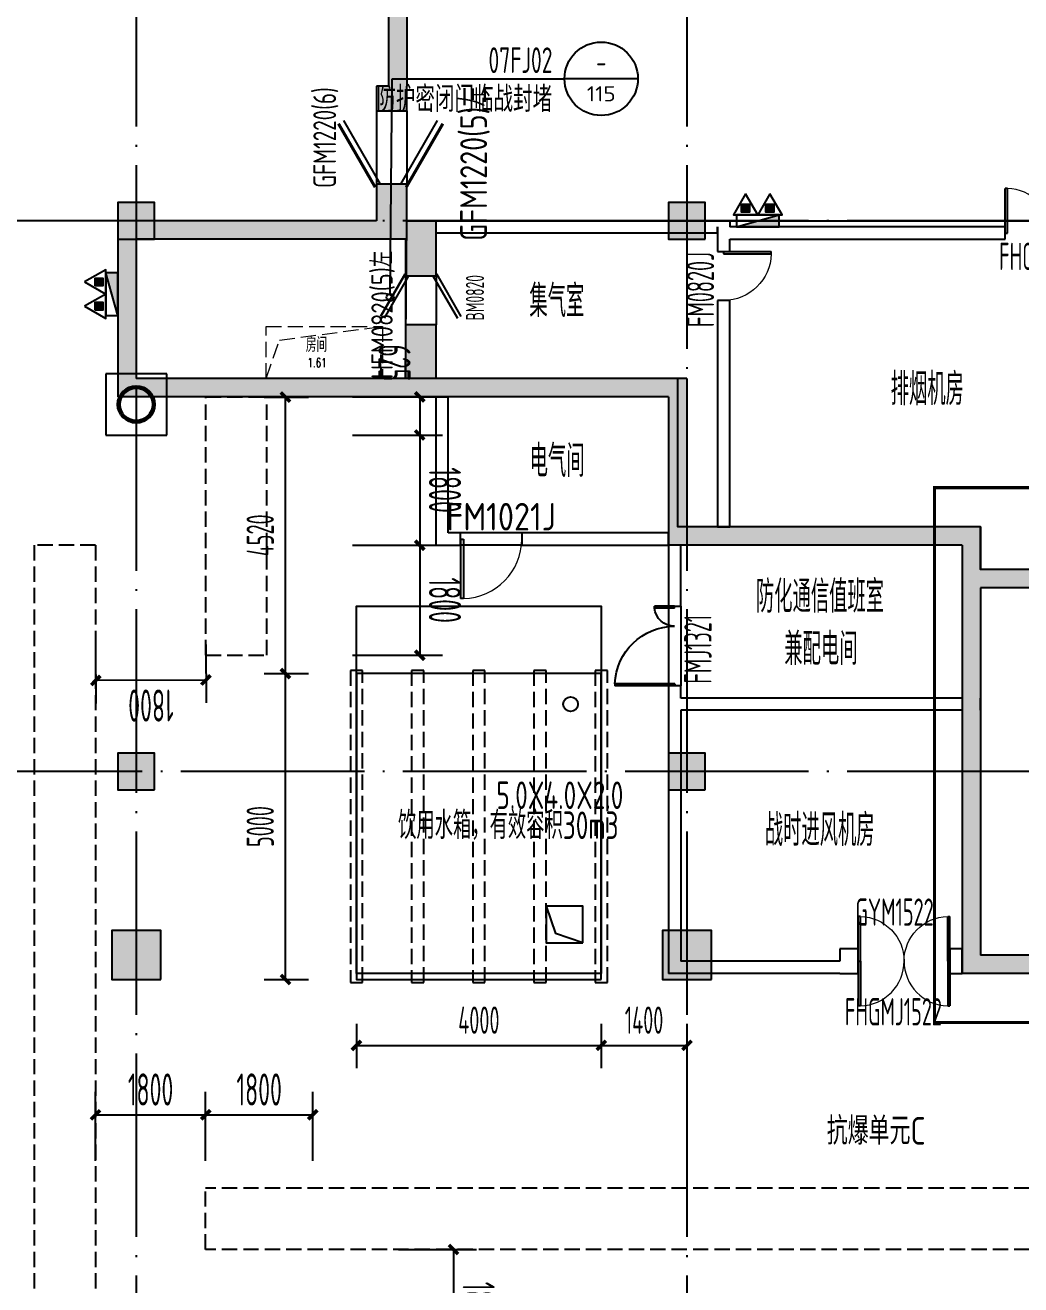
# Model space of a CAD drawing. Extents: x -473190 to 2138458, y -81875 to 2633646.
# Drawn here: x 611872 to 628145, y 84552 to 105141 of the extents above; entities that cross this region are included whole.
import ezdxf
from ezdxf.enums import TextEntityAlignment as Align

# ---------------------------------------------------------------- set-up
doc = ezdxf.new("R2010")
doc.units = 0
doc.header["$LTSCALE"] = 1000
doc.linetypes.add('DASH', pattern=[0.35, 0.25, -0.1])
doc.linetypes.add('DOTE', pattern=[2.42, 2, -0.2, 0.02, -0.2])
for name, color, linetype in [('A-COLUMN', 2, 'Continuous'), ('A-ROOM_NAME', 23, 'Continuous'), ('A-WALL', 2, 'Continuous'), ('DIM_IDEN', 3, 'Continuous'), ('DOOR_FIRE', 4, 'Continuous'), ('DOOR_FIRE_TEXT', 7, 'Continuous'), ('DOTE', 1, 'DOTE'), ('PUB_DIM', 3, 'Continuous'), ('PUB_HATCH', 8, 'Continuous'), ('PUB_TEXT', 7, 'Continuous'), ('RF-KBGQ', 15, 'Continuous'), ('RF-M', 4, 'Continuous'), ('RF-MBH', 11, 'Continuous'), ('RF-QT', 30, 'Continuous'), ('S-柱', 51, 'Continuous'), ('S-柱-填充', 8, 'Continuous'), ('SPACE', 7, 'Continuous'), ('TWT_DASH', 8, 'DASH'), ('TWT_水箱', 7, 'Continuous'), ('W-EQUIP_消火栓', 7, 'Continuous'), ('W-EQUIP_灭火器', 7, 'Continuous'), ('图层1', 7, 'Continuous'), ('索引线', 252, 'Continuous')]:
    doc.layers.add(name, color=color, linetype=linetype)
doc.layers.add('HOLE', color=52, linetype='Continuous', lineweight=15)
doc.layers.add('RF-WZ', color=110, linetype='Continuous', lineweight=0)
doc.styles.add('8B2_02', font='tssdeng.shx', dxfattribs={"width": 0.6, "bigfont": 'TSSDCHN.shx'})
doc.styles.add('_TCH_DIM_T3', font='tssdeng.shx', dxfattribs={"width": 0.564706, "bigfont": '@@@tssdchn.shx'})
doc.styles.add('_TCH_SPACE', font='SIMPLEX', dxfattribs={"height": 5, "bigfont": 'GBCBIG'})
doc.styles.add('_TCH_WINDOW', font='tssdeng.shx', dxfattribs={"width": 0.8, "height": 3.5, "bigfont": 'tssdchn.shx'})
doc.styles.get("Standard").update_dxf_attribs({"font": 'gbenor.shx', "bigfont": 'gbcbig.shx'})
doc.styles.add('TYDG_02', font='TSSDENG', dxfattribs={"width": 0.8, "bigfont": 'TSSDCHN'})
doc.dimstyles.new('_TCH_ARCH&&150', dxfattribs={"dimtxt": 525, "dimasz": 150, "dimexe": 375, "dimexo": 450, "dimgap": 150, "dimtad": 1, "dimdec": 0, "dimzin": 0, "dimdsep": 46, "dimtxsty": '_TCH_DIM_T3', "dimblk": 'ARCHTICK', "dimcen": 0.09, "dimclrt": 7, "dimazin": 2, "dimtfac": 1, "dimtdec": 0, "dimtix": 1, "dimtmove": 2, "dimatfit": 3, "dimfxl": 0, "dimtolj": 1, "dimtzin": 0, "dimarcsym": 0})
doc.dimstyles.new('_TWT_ARCH&&150', dxfattribs={"dimtxt": 446.25, "dimasz": 150, "dimexe": 375, "dimexo": 450, "dimgap": 189.375, "dimtad": 1, "dimdec": 0, "dimzin": 0, "dimdsep": 46, "dimtxsty": '_TCH_DIM_T3', "dimblk": 'ARCHTICK', "dimcen": 0.09, "dimclrt": 7, "dimazin": 2, "dimtfac": 1, "dimtdec": 0, "dimtix": 1, "dimtmove": 2, "dimatfit": 3, "dimfxl": 0, "dimtolj": 1, "dimtzin": 0, "dimarcsym": 0})

# ---------------------------------------------------------------- blocks, each defined once
blk = doc.blocks.new('A$C7EFF042E')
at = {"layer": 'A-COLUMN', "color": 6}
for p, q in [((52250, -47750), (51250, -47750)), ((51250, -47750), (51250, -48750)), ((52250, -48750), (52250, -47750)), ((51250, -48750), (52250, -48750))]:
    blk.add_line(p, q, dxfattribs=at)
at = {"layer": 'S-柱', "color": 6, "lineweight": 35}
blk.add_circle((51750, -48250), 300, dxfattribs=at)
blk.add_circle((51750, -48250), 300, dxfattribs=at)
at = {"layer": 'S-柱-填充', "color": 6, "lineweight": 35}
blk.add_lwpolyline([(51480, -48250, -1), (52020, -48250, -1)], format="xyb", close=True, dxfattribs=at)
blk = doc.blocks.new('A$C4F5A101F')
at = {"layer": 'DOTE', "color": 16, "linetype": 'DOTE', "ltscale": 1.5}
for p, q in [((-115989.7, 16373.7), (-115989.7, -213765.2)), ((-106989.7, 16373.7), (-106989.7, -213765.2)), ((-39660.8, -53507.4), (-180399, -53507.4)), ((-39660.8, -62507.4), (-168489.7, -62507.4))]:
    blk.add_line(p, q, dxfattribs=at)
blk = doc.blocks.new('A$C031B73C8')
at = {"layer": 'HOLE', "linetype": 'DASH'}
blk.add_lwpolyline([(162675, -60275), (160775, -60275), (160775, -59425), (162675, -59425)], close=True, dxfattribs=at)
blk.add_lwpolyline([(160775, -60275), (160991.9, -59648.4), (162675, -59425)], dxfattribs=at)
at = {"layer": 'SPACE', "style": '_TCH_SPACE'}
blk.add_text('房间', height=241.13, dxfattribs=at).set_placement((161422.4, -59843.5))
at = {"layer": 'SPACE', "style": '_TCH_SPACE', "width": 0.705882}
blk.add_text('1.61', height=148.75, dxfattribs=at).set_placement((161447.8, -60092.9))
blk = doc.blocks.new('$TwtSys$00000434')
for p, q in [((-0.5, 0.5), (-0.5, -0.5)), ((-0.5, -0.5), (0.5, 0.5)), ((0.5, 0.5), (-0.5, 0.5)), ((0.5, -0.5), (0.5, 0.5)), ((-0.5, -0.5), (0.5, -0.5))]:
    blk.add_line(p, q)
blk.add_solid([(0.5, -0.5), (0.5, 0.5), (-0.5, -0.5)])
blk = doc.blocks.new('$TwtSys$00000546')
h = blk.add_hatch()
h.set_pattern_fill('ANSI31', color=256, scale=200, style=0)
h.set_pattern_definition([(45, (-38543.802, -6670.83), (-17.67767, 17.67767), [])])
h.paths.add_polyline_path([(-65, 174), (65, 174), (65, 44), (-65, 44)])
for points in [[(0, 344), (-198, 0), (198, 0)], [(-65, 174), (65, 174), (65, 44), (-65, 44)]]:
    blk.add_lwpolyline(points, close=True)
blk = doc.blocks.new('$DorLib2D$00000192')
at = {"color": 0}
blk.add_line((-0.5, 0.125), (0.366, 0.625), dxfattribs=at)
at = {"color": 0, "const_width": 0.0417}
blk.add_lwpolyline([(-0.542, 0.197), (0.324, 0.697)], dxfattribs=at)
blk = doc.blocks.new('$DorLib2D$00000001')
for p, q in [((0.45, 0.975), (0.5, 0.975)), ((0.45, 0), (0.45, 0.975)), ((0.5, 0), (0.5, 0.975)), ((0.5, 0), (0.45, 0))]:
    blk.add_line(p, q)
at = {"lineweight": 13}
blk.add_arc((0.475, 0), 0.975, 91.4693, 180, dxfattribs=at)
blk = doc.blocks.new('$DorLib2D$00000002')
for p, q in [((-0.5, 0), (-0.5, 0.4875)), ((-0.475, 0.4875), (-0.5, 0.4875)), ((-0.475, 0), (-0.475, 0.4875)), ((0.475, 0), (0.475, 0.4875)), ((0.475, 0.4875), (0.5, 0.4875)), ((0.5, 0), (0.5, 0.4875)), ((-0.5, 0), (-0.475, 0)), ((0.5, 0), (0.475, 0))]:
    blk.add_line(p, q)
at = {"lineweight": 13}
for centre, start, end in [((-0.4875, 0), 0, 88.53072), ((0.4875, 0), 91.46928, 180)]:
    blk.add_arc(centre, 0.4875, start, end, dxfattribs=at)
blk = doc.blocks.new('$DorLib2D$00000225')
at = {"color": 0}
for p, q in [((0.475, -0.001), (0.475, 0.752)), ((0.475, 0.752), (0.5, 0.752)), ((0.5, -0.001), (0.5, 0.752)), ((-0.5, 0), (-0.5, 0.252)), ((-0.475, 0.252), (-0.5, 0.252)), ((-0.475, 0), (-0.475, 0.252)), ((-0.475, 0), (-0.5, 0)), ((0.475, -0.001), (0.5, -0.001))]:
    blk.add_line(p, q, dxfattribs=at)
for centre, radius, start, end in [((0.505, -0.002), 0.755, 92.2493, 179.7238), ((-0.501, 0.003), 0.251, 359.7899, 84.0974)]:
    blk.add_arc(centre, radius, start, end, dxfattribs=at)
blk = doc.blocks.new('$DorLib2D$00000202')
at = {"color": 0}
for p, q in [((-0.5, 0.25), (0.366, 0.75)), ((-0.5, -0.25), (0.366, -0.75)), ((-0.54, -0.319), (0.326, -0.819))]:
    blk.add_line(p, q, dxfattribs=at)
at = {"color": 0, "const_width": 0.05}
blk.add_lwpolyline([(-0.54, 0.319), (0.326, 0.819)], dxfattribs=at)
blk = doc.blocks.new('rfk')
at = {"layer": 'PUB_HATCH'}
for points in [[(502673.2, -705885.2), (502373.2, -705885.2), (502373.2, -711560.2), (502673.2, -711560.2)], [(502173.2, -711560.2), (502173.2, -711960.2), (502673.2, -711960.2), (502673.2, -711560.2)], [(502673.2, -713760.2), (502673.2, -713160.2), (502173.2, -713160.2), (502173.2, -713760.2), (502456.5, -713860.2)], [(498248.2, -714060.2), (497948.2, -713760.2), (497948.2, -716635.2), (498248.2, -716335.2)], [(502456.5, -713860.2), (502173.2, -713760.2), (497948.2, -713760.2), (498248.2, -714060.2), (502523.2, -714060.2)], [(502648.2, -714060.2), (503148.2, -713760.2), (502673.2, -713760.2), (502456.5, -713860.2), (502523.2, -714060.2)], [(502648.2, -714060.2), (502648.2, -714660.2), (503148.2, -714660.2), (503148.2, -713760.2)], [(503148.2, -716335.2), (503148.2, -715460.2), (502648.2, -715460.2), (502648.2, -716335.2), (502814.8, -716435.2)], [(502814.8, -716435.2), (502648.2, -716335.2), (498248.2, -716335.2), (497948.2, -716635.2), (502648.2, -716635.2)], [(506948.2, -716635.2), (507248.2, -716335.2), (503148.2, -716335.2), (502814.8, -716435.2), (502648.2, -716635.2)], [(507248.2, -716335.2), (506948.2, -716635.2), (506948.2, -719060.2), (507248.2, -718760.2)], [(511748.2, -719060.2), (512048.2, -718760.2), (507248.2, -718760.2), (506948.2, -719060.2)], [(512048.2, -718760.2), (511748.2, -719060.2), (511748.2, -719617.7), (511948.2, -719612.7), (512048.2, -719460.2)], [(514898.2, -719660.2), (514898.2, -719460.2), (512048.2, -719460.2), (511948.2, -719612.7), (512048.2, -719760.2), (514748.2, -719760.2)], [(511948.2, -719612.7), (511748.2, -719617.7), (511748.2, -721660.2), (512048.2, -721660.2), (512048.2, -719760.2)], [(512048.2, -721660.2), (511748.2, -721660.2), (511748.2, -726060.2), (512048.2, -725760.2)], [(517198.2, -725860.2), (517048.2, -725760.2), (512048.2, -725760.2), (511748.2, -726060.2), (517198.2, -726060.2)]]:
    blk.add_hatch(color=256, dxfattribs=at).paths.add_polyline_path(points)
for points in [[(502673.2, -713760.2), (514748.2, -713760.2), (514748.2, -719460.2), (512048.2, -719460.2), (512048.2, -718760.2), (507098.6, -718760.2), (507098.2, -716335.2), (502648.2, -716335.2), (502673.2, -713760.2)], [(501848.2, -726060.2), (501848.2, -720060.2), (505848.2, -720060.2), (505848.2, -726060.2), (501848.2, -726060.2)]]:
    blk.add_lwpolyline(points)
at = {"layer": 'A-WALL'}
for p, q in [((507948.2, -713760.2), (503148.2, -713760.2)), ((507948.2, -713760.2), (507948.2, -713860.2)), ((507748.2, -713960.2), (503148.2, -713960.2)), ((507748.2, -713860.2), (507748.2, -714260.2)), ((507748.2, -713960.2), (507748.2, -713860.2)), ((512448.2, -713860.2), (507948.2, -713860.2)), ((512448.2, -714060.2), (512448.2, -713860.2)), ((507948.2, -714260.2), (507948.2, -714060.2)), ((507948.2, -714060.2), (512448.2, -714060.2)), ((507748.2, -714260.2), (507948.2, -714260.2)), ((507948.2, -715060.2), (507748.2, -715060.2)), ((507748.2, -715060.2), (507748.2, -718760.2)), ((507948.2, -718760.2), (507948.2, -715060.2)), ((507748.2, -718760.2), (507948.2, -718760.2)), ((506948.2, -719060.2), (506948.2, -720060.2)), ((507148.2, -719060.2), (506948.2, -719060.2)), ((507148.2, -720060.2), (507148.2, -719060.2)), ((506948.2, -720060.2), (507148.2, -720060.2)), ((507148.2, -721360.2), (506948.2, -721360.2)), ((506948.2, -721360.2), (506948.2, -721660.2)), ((507148.2, -721560.2), (507148.2, -721360.2)), ((506948.2, -721660.2), (506948.2, -726060.2)), ((511748.2, -721560.2), (507148.2, -721560.2)), ((512048.2, -721560.2), (512048.2, -721560.2)), ((512048.2, -721760.2), (512048.2, -721560.2)), ((507148.2, -721760.2), (507148.2, -725860.2)), ((511748.2, -721760.2), (507148.2, -721760.2)), ((512048.2, -721760.2), (512048.2, -721760.2)), ((510048.2, -725660.2), (509748.2, -725660.2)), ((509748.2, -725660.2), (509748.2, -725860.2)), ((510048.2, -726060.2), (510048.2, -725660.2)), ((511748.2, -725660.2), (511548.2, -725660.2)), ((511548.2, -725660.2), (511548.2, -726060.2)), ((511748.2, -726060.2), (511748.2, -725660.2)), ((509748.2, -725860.2), (507148.2, -725860.2)), ((509748.2, -726060.2), (506948.2, -726060.2)), ((509748.2, -726060.2), (510048.2, -726060.2)), ((511548.2, -726060.2), (511748.2, -726060.2))]:
    blk.add_line(p, q, dxfattribs=at)
at = {"layer": 'DOOR_FIRE'}
for p, q in [((506948.2, -720060.2), (506948.2, -721360.2)), ((507148.2, -720060.2), (507148.2, -721360.2))]:
    blk.add_line(p, q, dxfattribs=at)
at = {"layer": 'RF-M'}
for p, q in [((502173.2, -711960.2), (502173.2, -713160.2)), ((502673.2, -711960.2), (502673.2, -713160.2)), ((502648.2, -714660.2), (502648.2, -715460.2)), ((503148.2, -714660.2), (503148.2, -715460.2))]:
    blk.add_line(p, q, dxfattribs=at)
at = {"layer": 'RF-QT'}
for p, q in [((502373.2, -705885.2), (502373.2, -711560.2)), ((502673.2, -705885.2), (502673.2, -711560.2)), ((502373.2, -711560.2), (502173.2, -711560.2)), ((502173.2, -711560.2), (502173.2, -711960.2)), ((502673.2, -711960.2), (502673.2, -711560.2)), ((502173.2, -711960.2), (502673.2, -711960.2)), ((502673.2, -713160.2), (502173.2, -713160.2)), ((502173.2, -713160.2), (502173.2, -713760.2)), ((502673.2, -713760.2), (502673.2, -713160.2)), ((497948.2, -713760.2), (497948.2, -716635.2)), ((502173.2, -713760.2), (497948.2, -713760.2)), ((503148.2, -713760.2), (502673.2, -713760.2)), ((503148.2, -714660.2), (503148.2, -713760.2)), ((498248.2, -714060.2), (498248.2, -716335.2)), ((502523.2, -714060.2), (498248.2, -714060.2)), ((502648.2, -714060.2), (502523.2, -714060.2)), ((502648.2, -714060.2), (502648.2, -714660.2)), ((502648.2, -714660.2), (503148.2, -714660.2)), ((503148.2, -715460.2), (502648.2, -715460.2)), ((502648.2, -715460.2), (502648.2, -716335.2)), ((503148.2, -716335.2), (503148.2, -715460.2)), ((502648.2, -716335.2), (498248.2, -716335.2)), ((507248.2, -716335.2), (503148.2, -716335.2)), ((507248.2, -716335.2), (507248.2, -718760.2)), ((502648.2, -716635.2), (497948.2, -716635.2)), ((506948.2, -716635.2), (502648.2, -716635.2)), ((506948.2, -716635.2), (506948.2, -719060.2)), ((512048.2, -718760.2), (507248.2, -718760.2)), ((512048.2, -718760.2), (512048.2, -719460.2)), ((511748.2, -719060.2), (506948.2, -719060.2)), ((511748.2, -719060.2), (511748.2, -719617.7)), ((514898.2, -719460.2), (512048.2, -719460.2)), ((511748.2, -719617.7), (511748.2, -721660.2)), ((512048.2, -719760.2), (512048.2, -721660.2)), ((514748.2, -719760.2), (512048.2, -719760.2)), ((511748.2, -721660.2), (511748.2, -726060.2)), ((512048.2, -721660.2), (512048.2, -725760.2)), ((517048.2, -725760.2), (512048.2, -725760.2)), ((517198.2, -726060.2), (511748.2, -726060.2))]:
    blk.add_line(p, q, dxfattribs=at)
at = {"layer": 'DOOR_FIRE'}
ref = blk.add_blockref('$DorLib2D$00000002', (513198.2, -713960.2), dxfattribs=dict(at, xscale=-1500, yscale=-1500, zscale=200, rotation=180))
ref.add_attrib('A', 'FHGMJ1522', (512350.1, -714563.3), dxfattribs={"layer": 'DOOR_FIRE_TEXT', "height": 446.25, "style": '_TCH_WINDOW', "width": 0.564706})
ref = blk.add_blockref('$DorLib2D$00000001', (507848.2, -714660.2), dxfattribs=dict(at, xscale=-800, yscale=800, zscale=200, rotation=270))
ref.add_attrib('A', 'FM0820J', (507693.3, -715496.2), dxfattribs={"layer": 'DOOR_FIRE_TEXT', "height": 446.25, "rotation": 90, "style": '_TCH_WINDOW', "width": 0.564706})
ref = blk.add_blockref('$DorLib2D$00000225', (507048.2, -720710.2), dxfattribs=dict(at, xscale=1300, yscale=-1300, zscale=200, rotation=269.9999999999641))
ref.add_attrib('A', 'FMJ1321', (507651.2, -721325.7), dxfattribs={"layer": 'DOOR_FIRE_TEXT', "height": 446.25, "rotation": 90, "style": '_TCH_WINDOW', "width": 0.564706})
ref = blk.add_blockref('$DorLib2D$00000002', (510798.2, -725860.2), dxfattribs=dict(at, xscale=1500, yscale=-1500, zscale=100, rotation=180))
ref.add_attrib('A', 'GYM1522', (510003.1, -725281.6), dxfattribs={"layer": 'DOOR_FIRE_TEXT', "height": 446.25, "style": '_TCH_WINDOW', "width": 0.564706})
ref = blk.add_blockref('$DorLib2D$00000002', (510798.2, -725860.2), dxfattribs=dict(at, xscale=1500, yscale=1500, zscale=400, rotation=180))
ref.add_attrib('A', 'FHGMJ1522', (509828.6, -726911.1), dxfattribs={"layer": 'DOOR_FIRE_TEXT', "height": 446.25, "style": '_TCH_WINDOW', "width": 0.564706})
at = {"layer": 'RF-M'}
ref = blk.add_blockref('$DorLib2D$00000192', (502423.2, -712560.2), dxfattribs=dict(at, xscale=-1200, yscale=1200, zscale=500, rotation=270.0000000000242))
ref.add_attrib('A', 'GFM1220(5)左', (503980.9, -714087.8), dxfattribs={"layer": 'RF-MBH', "height": 437.5, "rotation": 90, "style": '_TCH_WINDOW', "width": 0.8})
at = {"layer": 'RF-M', "xscale": 1200, "yscale": 1200, "zscale": -1200, "rotation": 90}
blk.add_blockref('$DorLib2D$00000192', (502389.9, -712560.2), dxfattribs=at)
at = {"layer": 'RF-M'}
ref = blk.add_blockref('$DorLib2D$00000202', (502898.2, -715060.2), dxfattribs=dict(at, xscale=800, yscale=-800, zscale=500, rotation=270))
ref.add_attrib('A', 'HFM0820(5)左', (502440.4, -716344), dxfattribs={"layer": 'RF-MBH', "height": 350, "rotation": 90, "style": '_TCH_WINDOW', "width": 0.8})
at = {"layer": 'RF-M', "color": 11, "style": '_TCH_WINDOW', "width": 0.564706}
blk.add_text('BM0820', height=297.5, rotation=90, dxfattribs=at).set_placement((503932.8, -715388))
at = {"layer": 'RF-MBH', "style": '_TCH_WINDOW', "width": 0.705882}
blk.add_text('GFM1220(6)', height=371.88, rotation=90, dxfattribs=at).set_placement((501513.9, -713220.2))
at = {"layer": 'RF-WZ', "style": '8B2_02', "width": 0.6}
for s, p in [('集气室', (504673.4, -715332.9)), ('防化通信值班室', (508376.5, -720164.1)), ('兼配电间', (508840.3, -721019.1)), ('战时进风机房', (508521.2, -723979.7))]:
    blk.add_text(s, height=525, dxfattribs=at).set_placement(p)
blk = doc.blocks.new('_ArchTick')
at = {"color": 0, "linetype": 'ByBlock', "const_width": 0.4}
blk.add_lwpolyline([(-0.5, -0.5), (0.5, 0.5)], dxfattribs=at)
blk = doc.blocks.new('*D5693')
at = {"layer": 'Defpoints', "color": 0, "transparency": 16777216}
for p in [(-248658, -174874), (-247456, -174874), (-247456, -176624)]:
    blk.add_point(p, dxfattribs=at)
at = {"layer": 'PUB_DIM', "color": 0, "lineweight": -2, "transparency": 16777216}
for p, q in [((-247906, -174874), (-249033, -174874)), ((-248658, -176624), (-248658, -174874)), ((-247906, -176624), (-249033, -176624))]:
    blk.add_line(p, q, dxfattribs=at)
at = {"layer": 'PUB_DIM', "color": 0, "lineweight": -2, "transparency": 16777216, "xscale": 150, "yscale": 150, "zscale": 150}
for p, rotation in [((-248658, -174874), 90), ((-248658, -176624), 270)]:
    blk.add_blockref('_ArchTick', p, dxfattribs=dict(at, rotation=rotation))
at = {"layer": 'PUB_DIM', "color": 7, "transparency": 16777216, "insert": (-249071, -175749), "char_height": 525, "attachment_point": 5, "rotation": 90, "style": '_TCH_DIM_T3'}
blk.add_mtext('\\A1;1800', dxfattribs=at)
blk = doc.blocks.new('*D5694')
at = {"layer": 'Defpoints', "color": 0, "transparency": 16777216}
for p in [(-248658, -176624), (-247456, -176624), (-247456, -178424)]:
    blk.add_point(p, dxfattribs=at)
at = {"layer": 'PUB_DIM', "color": 0, "lineweight": -2, "transparency": 16777216}
for p, q in [((-247906, -176624), (-249033, -176624)), ((-248658, -178424), (-248658, -176624)), ((-247906, -178424), (-249033, -178424))]:
    blk.add_line(p, q, dxfattribs=at)
at = {"layer": 'PUB_DIM', "color": 0, "lineweight": -2, "transparency": 16777216, "xscale": 150, "yscale": 150, "zscale": 150}
for p, rotation in [((-248658, -176624), 90), ((-248658, -178424), 270)]:
    blk.add_blockref('_ArchTick', p, dxfattribs=dict(at, rotation=rotation))
at = {"layer": 'PUB_DIM', "color": 7, "transparency": 16777216, "insert": (-249071, -177524), "char_height": 525, "attachment_point": 5, "rotation": 90, "style": '_TCH_DIM_T3'}
blk.add_mtext('\\A1;1800', dxfattribs=at)
blk = doc.blocks.new('*D5695')
at = {"layer": 'Defpoints', "color": 0, "transparency": 16777216}
for p in [(-244656, -172572), (-246456, -173924), (-244656, -173924)]:
    blk.add_point(p, dxfattribs=at)
at = {"layer": 'PUB_DIM', "color": 0, "lineweight": -2, "transparency": 16777216}
for p, q in [((-246456, -173474), (-246456, -172197)), ((-244656, -173474), (-244656, -172197)), ((-246456, -172572), (-244656, -172572))]:
    blk.add_line(p, q, dxfattribs=at)
at = {"layer": 'PUB_DIM', "color": 0, "lineweight": -2, "transparency": 16777216, "xscale": 150, "yscale": 150, "zscale": 150, "rotation": 180}
blk.add_blockref('_ArchTick', (-246456, -172572), dxfattribs=at)
at = {"layer": 'PUB_DIM', "color": 0, "lineweight": -2, "transparency": 16777216, "xscale": 150, "yscale": 150, "zscale": 150}
blk.add_blockref('_ArchTick', (-244656, -172572), dxfattribs=at)
at = {"layer": 'PUB_DIM', "color": 7, "transparency": 16777216, "insert": (-245556, -172160), "char_height": 525, "attachment_point": 5, "style": '_TCH_DIM_T3'}
blk.add_mtext('\\A1;1800', dxfattribs=at)
blk = doc.blocks.new('*D5705')
at = {"layer": 'Defpoints', "color": 0, "transparency": 16777216}
for p in [(-259769, -173125), (-260394, -174672), (-259769, -174672)]:
    blk.add_point(p, dxfattribs=at)
at = {"layer": 'PUB_DIM', "color": 0, "lineweight": -2, "transparency": 16777216}
for p, q in [((-260394, -174222), (-260394, -172750)), ((-259769, -174222), (-259769, -172750)), ((-260394, -173125), (-259769, -173125))]:
    blk.add_line(p, q, dxfattribs=at)
at = {"layer": 'PUB_DIM', "color": 0, "lineweight": -2, "transparency": 16777216, "xscale": 150, "yscale": 150, "zscale": 150, "rotation": 180}
blk.add_blockref('_ArchTick', (-260394, -173125), dxfattribs=at)
at = {"layer": 'PUB_DIM', "color": 0, "lineweight": -2, "transparency": 16777216, "xscale": 150, "yscale": 150, "zscale": 150}
blk.add_blockref('_ArchTick', (-259769, -173125), dxfattribs=at)
at = {"layer": 'PUB_DIM', "color": 7, "transparency": 16777216, "insert": (-260949, -173538), "char_height": 525, "attachment_point": 5, "style": '_TCH_DIM_T3'}
blk.add_mtext('\\A1;625', dxfattribs=at)
blk = doc.blocks.new('*D5706')
at = {"layer": 'Defpoints', "color": 0, "transparency": 16777216}
for p in [(-257969, -173125), (-259769, -174672), (-257969, -174672)]:
    blk.add_point(p, dxfattribs=at)
at = {"layer": 'PUB_DIM', "color": 0, "lineweight": -2, "transparency": 16777216}
for p, q in [((-259769, -174222), (-259769, -172750)), ((-257969, -174222), (-257969, -172750)), ((-259769, -173125), (-257969, -173125))]:
    blk.add_line(p, q, dxfattribs=at)
at = {"layer": 'PUB_DIM', "color": 0, "lineweight": -2, "transparency": 16777216, "xscale": 150, "yscale": 150, "zscale": 150, "rotation": 180}
blk.add_blockref('_ArchTick', (-259769, -173125), dxfattribs=at)
at = {"layer": 'PUB_DIM', "color": 0, "lineweight": -2, "transparency": 16777216, "xscale": 150, "yscale": 150, "zscale": 150}
blk.add_blockref('_ArchTick', (-257969, -173125), dxfattribs=at)
at = {"layer": 'PUB_DIM', "color": 7, "transparency": 16777216, "insert": (-258869, -172713), "char_height": 525, "attachment_point": 5, "style": '_TCH_DIM_T3'}
blk.add_mtext('\\A1;1800', dxfattribs=at)
blk = doc.blocks.new('*D5707')
at = {"layer": 'Defpoints', "color": 0, "transparency": 16777216}
for p in [(-256169, -173125), (-257969, -174672), (-256169, -174672)]:
    blk.add_point(p, dxfattribs=at)
at = {"layer": 'PUB_DIM', "color": 0, "lineweight": -2, "transparency": 16777216}
for p, q in [((-257969, -174222), (-257969, -172750)), ((-256169, -174222), (-256169, -172750)), ((-257969, -173125), (-256169, -173125))]:
    blk.add_line(p, q, dxfattribs=at)
at = {"layer": 'PUB_DIM', "color": 0, "lineweight": -2, "transparency": 16777216, "xscale": 150, "yscale": 150, "zscale": 150, "rotation": 180}
blk.add_blockref('_ArchTick', (-257969, -173125), dxfattribs=at)
at = {"layer": 'PUB_DIM', "color": 0, "lineweight": -2, "transparency": 16777216, "xscale": 150, "yscale": 150, "zscale": 150}
blk.add_blockref('_ArchTick', (-256169, -173125), dxfattribs=at)
at = {"layer": 'PUB_DIM', "color": 7, "transparency": 16777216, "insert": (-257069, -172713), "char_height": 525, "attachment_point": 5, "style": '_TCH_DIM_T3'}
blk.add_mtext('\\A1;1800', dxfattribs=at)
blk = doc.blocks.new('*D5708')
at = {"layer": 'Defpoints', "color": 0, "transparency": 16777216}
for p in [(-256795, -176624), (-256788, -178424), (-255757, -178420)]:
    blk.add_point(p, dxfattribs=at)
at = {"layer": 'PUB_DIM', "color": 0, "lineweight": -2, "transparency": 16777216}
for p, q in [((-256345, -176622), (-255389, -176618)), ((-255764, -176620), (-255757, -178420)), ((-256338, -178422), (-255382, -178418))]:
    blk.add_line(p, q, dxfattribs=at)
at = {"layer": 'PUB_DIM', "color": 0, "lineweight": -2, "transparency": 16777216, "xscale": 150, "yscale": 150, "zscale": 150}
for p, rotation in [((-255764, -176620), 90.23366420311528), ((-255757, -178420), 270.2336642031153)]:
    blk.add_blockref('_ArchTick', p, dxfattribs=dict(at, rotation=rotation))
at = {"layer": 'PUB_DIM', "color": 7, "transparency": 16777216, "insert": (-255348, -177518), "char_height": 525, "attachment_point": 5, "rotation": 270.2337, "style": '_TCH_DIM_T3'}
blk.add_mtext('\\A1;1800', dxfattribs=at)
blk = doc.blocks.new('*D5973')
at = {"layer": 'Defpoints', "color": 0, "transparency": 16777216}
for p in [(-35862, -65100), (-35062, -65100), (-35862, -70100)]:
    blk.add_point(p, dxfattribs=at)
at = {"layer": 'TWT_水箱', "color": 0, "lineweight": -2, "transparency": 16777216}
for p, q in [((-35412, -65100), (-34687, -65100)), ((-35062, -70100), (-35062, -65100)), ((-35412, -70100), (-34687, -70100))]:
    blk.add_line(p, q, dxfattribs=at)
at = {"layer": 'TWT_水箱', "color": 0, "lineweight": -2, "transparency": 16777216, "xscale": 150, "yscale": 150, "zscale": 150}
for p, rotation in [((-35062, -65100), 90), ((-35062, -70100), 270)]:
    blk.add_blockref('_ArchTick', p, dxfattribs=dict(at, rotation=rotation))
at = {"layer": 'TWT_水箱', "color": 7, "transparency": 16777216, "insert": (-35474, -67600), "char_height": 446.2, "attachment_point": 5, "rotation": 90, "style": '_TCH_DIM_T3'}
blk.add_mtext('\\A1;5000', dxfattribs=at)
blk = doc.blocks.new('*D5974')
at = {"layer": 'Defpoints', "color": 0, "transparency": 16777216}
for p in [(-35862, -60580), (-35062, -60580), (-35862, -65100)]:
    blk.add_point(p, dxfattribs=at)
at = {"layer": 'TWT_水箱', "color": 0, "lineweight": -2, "transparency": 16777216}
for p, q in [((-35412, -60580), (-34687, -60580)), ((-35062, -65100), (-35062, -60580)), ((-35412, -65100), (-34687, -65100))]:
    blk.add_line(p, q, dxfattribs=at)
at = {"layer": 'TWT_水箱', "color": 0, "lineweight": -2, "transparency": 16777216, "xscale": 150, "yscale": 150, "zscale": 150}
for p, rotation in [((-35062, -60580), 90), ((-35062, -65100), 270)]:
    blk.add_blockref('_ArchTick', p, dxfattribs=dict(at, rotation=rotation))
at = {"layer": 'TWT_水箱', "color": 7, "transparency": 16777216, "insert": (-35474, -62840), "char_height": 446.2, "attachment_point": 5, "rotation": 90, "style": '_TCH_DIM_T3'}
blk.add_mtext('\\A1;4520', dxfattribs=at)
blk = doc.blocks.new('*D5975')
at = {"layer": 'Defpoints', "color": 0, "transparency": 16777216}
for p in [(-29900, -70377), (-28500, -70377), (-28500, -71177)]:
    blk.add_point(p, dxfattribs=at)
at = {"layer": 'TWT_水箱', "color": 0, "lineweight": -2, "transparency": 16777216}
for p, q in [((-29900, -70827), (-29900, -71552)), ((-28500, -70827), (-28500, -71552)), ((-29900, -71177), (-28500, -71177))]:
    blk.add_line(p, q, dxfattribs=at)
at = {"layer": 'TWT_水箱', "color": 0, "lineweight": -2, "transparency": 16777216, "xscale": 150, "yscale": 150, "zscale": 150, "rotation": 180}
blk.add_blockref('_ArchTick', (-29900, -71177), dxfattribs=at)
at = {"layer": 'TWT_水箱', "color": 0, "lineweight": -2, "transparency": 16777216, "xscale": 150, "yscale": 150, "zscale": 150}
blk.add_blockref('_ArchTick', (-28500, -71177), dxfattribs=at)
at = {"layer": 'TWT_水箱', "color": 7, "transparency": 16777216, "insert": (-29200, -70765), "char_height": 446.2, "attachment_point": 5, "style": '_TCH_DIM_T3'}
blk.add_mtext('\\A1;1400', dxfattribs=at)
blk = doc.blocks.new('*D5976')
at = {"layer": 'Defpoints', "color": 0, "transparency": 16777216}
for p in [(-33900, -70377), (-29900, -70377), (-29900, -71177)]:
    blk.add_point(p, dxfattribs=at)
at = {"layer": 'TWT_水箱', "color": 0, "lineweight": -2, "transparency": 16777216}
for p, q in [((-33900, -70827), (-33900, -71552)), ((-29900, -70827), (-29900, -71552)), ((-33900, -71177), (-29900, -71177))]:
    blk.add_line(p, q, dxfattribs=at)
at = {"layer": 'TWT_水箱', "color": 0, "lineweight": -2, "transparency": 16777216, "xscale": 150, "yscale": 150, "zscale": 150, "rotation": 180}
blk.add_blockref('_ArchTick', (-33900, -71177), dxfattribs=at)
at = {"layer": 'TWT_水箱', "color": 0, "lineweight": -2, "transparency": 16777216, "xscale": 150, "yscale": 150, "zscale": 150}
blk.add_blockref('_ArchTick', (-29900, -71177), dxfattribs=at)
at = {"layer": 'TWT_水箱', "color": 7, "transparency": 16777216, "insert": (-31900, -70765), "char_height": 446.2, "attachment_point": 5, "style": '_TCH_DIM_T3'}
blk.add_mtext('\\A1;4000', dxfattribs=at)
blk = doc.blocks.new('_FZH')
blk.add_lwpolyline([(-0.5, -0.5), (0.5, -0.5), (0.5, 0.5), (-0.5, 0.5)], close=True)
at = {"layer": 'PUB_HATCH'}
blk.add_solid([(-0.5, -0.5), (0.5, -0.5), (-0.5, 0.5), (0.5, 0.5)], dxfattribs=at)
blk = doc.blocks.new('zsgc')
at = {"layer": 'RF-KBGQ', "color": 15, "linetype": 'DASH'}
for p, q in [((-247456.1, -156157.9), (-247456.1, -176624.2)), ((-246456.1, -156157.9), (-246456.1, -176624.2)), ((-256169, -175622.4), (-260394.5, -175622.4)), ((-260394.5, -176622.4), (-260394.5, -175622.4)), ((-256169, -176622.4), (-256169, -175622.4)), ((-256169, -176622.4), (-260394.5, -176622.4)), ((-246456.1, -176624.2), (-247456.1, -176624.2)), ((-257969.5, -178424.2), (-244656.1, -178424.2)), ((-257969.5, -178424.2), (-257969.5, -179424.2)), ((-257969.5, -179424.2), (-244156.1, -179424.2))]:
    blk.add_line(p, q, dxfattribs=at)
at = {"layer": 'RF-WZ', "style": 'TYDG_02', "width": 0.8}
blk.add_text('抗爆单元C', height=450, rotation=90, dxfattribs=at).set_placement((-248170.2, -166471.5))
at = {"layer": 'PUB_DIM'}
for p1, p2, distance, picture, middle in [((-246456.1, -173924.2), (-244656.1, -173924.2), 1352.1, '*D5695', (-245556.1, -172159.6)), ((-259769, -174672.4), (-257969, -174672.4), 1547.3, '*D5706', (-258869, -172712.6)), ((-257969, -174672.4), (-256169, -174672.4), 1547.3, '*D5707', (-257069, -172712.6)), ((-256794.9, -176624.2), (-256787.5, -178424.2), 1030.7, '*D5708', (-255348, -177518.3)), ((-247456.1, -178424.2), (-247456.1, -176624.2), 1202.3, '*D5694', (-249070.9, -177524.2))]:
    dim = blk.add_aligned_dim(p1=p1, p2=p2, distance=distance, dimstyle='_TCH_ARCH&&150', dxfattribs=at)
    dim.commit()
    dim.dimension.update_dxf_attribs({"geometry": picture, "text_midpoint": middle})
dim = blk.add_linear_dim(base=(-259769, -173125.1), p1=(-260394, -174672.4), p2=(-259769, -174672.4), angle=0, dimstyle='_TCH_ARCH&&150', dxfattribs=at)
dim.commit()
dim.dimension.update_dxf_attribs({"geometry": '*D5705', "text_midpoint": (-260949, -173537.6), "dimtype": 161})
dim = blk.add_aligned_dim(p1=(-247456.1, -176624.2), p2=(-247456.1, -174874.2), distance=1202.3, text='1800', dimstyle='_TCH_ARCH&&150', dxfattribs=at)
dim.commit()
dim.dimension.update_dxf_attribs({"geometry": '*D5693', "text_midpoint": (-249070.9, -175749.2)})
blk = doc.blocks.new('A$C4CB31E69')
at = {"layer": 'TWT_DASH'}
for points in [[(-33800, -70150), (-33800, -65050), (-34000, -65050), (-34000, -70150)], [(-32800, -70150), (-32800, -65050), (-33000, -65050), (-33000, -70150)], [(-31800, -70150), (-31800, -65050), (-32000, -65050), (-32000, -70150)], [(-30800, -70150), (-30800, -65050), (-31000, -65050), (-31000, -70150)], [(-29800, -70150), (-29800, -65050), (-30000, -65050), (-30000, -70150)]]:
    blk.add_lwpolyline(points, close=True, dxfattribs=at)
at = {"layer": 'TWT_水箱'}
for p in [(-30800, -68900), (-30200, -69500)]:
    blk.add_line(p, (-30650, -69350), dxfattribs=at)
for points in [[(-29900, -70100), (-29900, -65100), (-33900, -65100), (-33900, -70100)], [(-30200, -69500), (-30200, -68900), (-30800, -68900), (-30800, -69500)]]:
    blk.add_lwpolyline(points, close=True, dxfattribs=at)
at = {"layer": 'TWT_水箱', "color": 2, "linetype": 'Continuous'}
blk.add_circle((-30400, -65600), 120, dxfattribs=at)
at = {"layer": 'TWT_水箱', "style": 'TYDG_02', "width": 0.7}
for s, p in [('5.0X4.0X2.0', (-31613.7, -67313.5)), ('饮用水箱，有效容积30m3', (-33221.3, -67803.9))]:
    blk.add_text(s, height=450.002, dxfattribs=at).set_placement(p)
at = {"layer": 'TWT_水箱'}
for p1, p2, picture, middle in [((-35861.6, -65100), (-35861.6, -60580), '*D5974', (-35474.1, -62840)), ((-35861.6, -70100), (-35861.6, -65100), '*D5973', (-35474.1, -67600)), ((-33900, -70377.4), (-29900, -70377.4), '*D5976', (-31900, -70764.9)), ((-29900, -70377.4), (-28500, -70377.4), '*D5975', (-29200, -70764.9))]:
    dim = blk.add_aligned_dim(p1=p1, p2=p2, distance=-800, dimstyle='_TWT_ARCH&&150', dxfattribs=at)
    dim.commit()
    dim.dimension.update_dxf_attribs({"geometry": picture, "text_midpoint": middle})

msp = doc.modelspace()

# ---------------------------------------------------------------- linework, layer by layer
at = {"layer": 'A-COLUMN'}
for p, q in [((614187.2, 99442.4), (613187.2, 99442.4)), ((613187.2, 99442.4), (613187.2, 98442.4)), ((614187.2, 98442.4), (614187.2, 99442.4)), ((613187.2, 98442.4), (614187.2, 98442.4))]:
    msp.add_line(p, q, dxfattribs=at)
at = {"layer": 'A-WALL'}
for p, q in [((618587.2, 96642.4), (618587.2, 99067.4)), ((618587.2, 99067.4), (618787.2, 99067.4)), ((618787.2, 96842.4), (618787.2, 99067.4)), ((618987.2, 96842.4), (618787.2, 96842.4)), ((618987.2, 96642.4), (618987.2, 96842.4)), ((622387.2, 96842.4), (619987.2, 96842.4)), ((619987.2, 96842.4), (619987.2, 96642.4)), ((622387.2, 96642.4), (622387.2, 96842.4)), ((618587.2, 96642.4), (618987.2, 96642.4)), ((619987.2, 96642.4), (622387.2, 96642.4))]:
    msp.add_line(p, q, dxfattribs=at)
at = {"layer": 'DIM_IDEN'}
for p, q in [((617837.8, 100748.7), (617869.2, 104265.7)), ((617869.2, 104265.7), (620686.7, 104265.7)), ((621886.7, 104265.7), (620686.7, 104265.7))]:
    msp.add_line(p, q, dxfattribs=at)
for centre, radius in [((621286.7, 104265.7), 600), ((617837.3, 100690.4), 58.2)]:
    msp.add_circle(centre, radius, dxfattribs=at)
at = {"layer": 'RF-M'}
for p, q in [((619987.2, 96842.4), (618987.2, 96842.4)), ((619987.2, 96642.4), (618987.2, 96642.4))]:
    msp.add_line(p, q, dxfattribs=at)
at = {"layer": '图层1', "color": 6, "linetype": 'DASH', "const_width": 50}
msp.add_lwpolyline([(626733.6, 97581.1), (636904.9, 97581.1), (636904.9, 88838.9), (626733.6, 88838.9)], close=True, dxfattribs=at)

# ---------------------------------------------------------------- block references
at = {"rotation": 270}
msp.add_blockref('zsgc', (791445.2, -161327.1), dxfattribs=at)
for name, p in [('A$C031B73C8', (455037.2, 159642.4)), ('A$C4CB31E69', (651187.2, 159642.4))]:
    msp.add_blockref(name, p)
at = {"layer": 'A-COLUMN', "rotation": 90}
for p, xscale, yscale, zscale in [((613687.2, 101942.4), 600, 600, 600), ((622687.2, 101942.4), 600, 600, 600), ((613687.2, 92942.4), 600, 600, 600), ((622687.2, 92942.4), 600, 600, 600), ((613687.2, 89942.4), 800, 800, 800), ((622687.2, 89942.4), 800, 800, 800)]:
    msp.add_blockref('_FZH', p, dxfattribs=dict(at, xscale=xscale, yscale=yscale, zscale=zscale))
at = {"layer": 'RF-M'}
ref = msp.add_blockref('$DorLib2D$00000001', (619487.2, 96742.4), dxfattribs=dict(at, xscale=1000, yscale=1000, zscale=200, rotation=180))
ref.add_attrib('A', 'FM1021J', (618757.3, 96881.9), dxfattribs={"layer": 'RF-MBH', "height": 450})
at = {"layer": 'RF-QT'}
for name, p in [('A$C4F5A101F', (729676.9, 155449.8)), ('A$C7EFF042E', (561937.2, 147192.4))]:
    msp.add_blockref(name, p, dxfattribs=at)
at = {"layer": 'W-EQUIP_消火栓', "xscale": 700, "yscale": 200, "zscale": 700}
msp.add_blockref('$TwtSys$00000434', (623845.7, 101942.4), dxfattribs=at)
at = {"layer": 'W-EQUIP_消火栓', "xscale": 700, "yscale": 200, "zscale": 700, "rotation": 89.99999499104514}
msp.add_blockref('$TwtSys$00000434', (613287.2, 100745.1), dxfattribs=at)
at = {"layer": 'W-EQUIP_灭火器'}
for p in [(623647.3, 102042.4), (624044.1, 102042.4)]:
    msp.add_blockref('$TwtSys$00000546', p, dxfattribs=at)
at = {"layer": 'W-EQUIP_灭火器', "rotation": 89.99999499104514}
for p in [(613187.2, 100943.5), (613187.2, 100546.8)]:
    msp.add_blockref('$TwtSys$00000546', p, dxfattribs=at)
at = {"layer": '索引线'}
msp.add_blockref('rfk', (115439, 815702.6), dxfattribs=at)

# ---------------------------------------------------------------- texts
at = {"layer": 'A-ROOM_NAME', "style": '8B2_02', "width": 0.6}
msp.add_text('排烟机房', height=525, dxfattribs=at).set_placement((626017.7, 98929.8))
at = {"layer": 'PUB_TEXT', "style": 'TYDG_02'}
for s, width, p in [('07FJ02', 0.64, (619444.2, 104359.4)), ('防护密闭门临战封堵', 0.8, (617610.8, 103723))]:
    msp.add_text(s, height=420, dxfattribs=dict(at, width=width)).set_placement(p)
for s, height, width, p, p2 in [('-', 318.1, 0.962963, (621201.9, 104376.1), (621371.6, 104376.1)), ('115', 247.42, 1.238095, (621051.1, 103896.6), (621522.4, 103896.6))]:
    msp.add_text(s, height=height, dxfattribs=dict(at, width=width)).set_placement(p, p2, align=Align.FIT)
at = {"layer": 'RF-WZ', "style": '8B2_02', "width": 0.6}
msp.add_text('电气间', height=525, dxfattribs=at).set_placement((620116.6, 97756.3))

doc.saveas('drawing.dxf')
